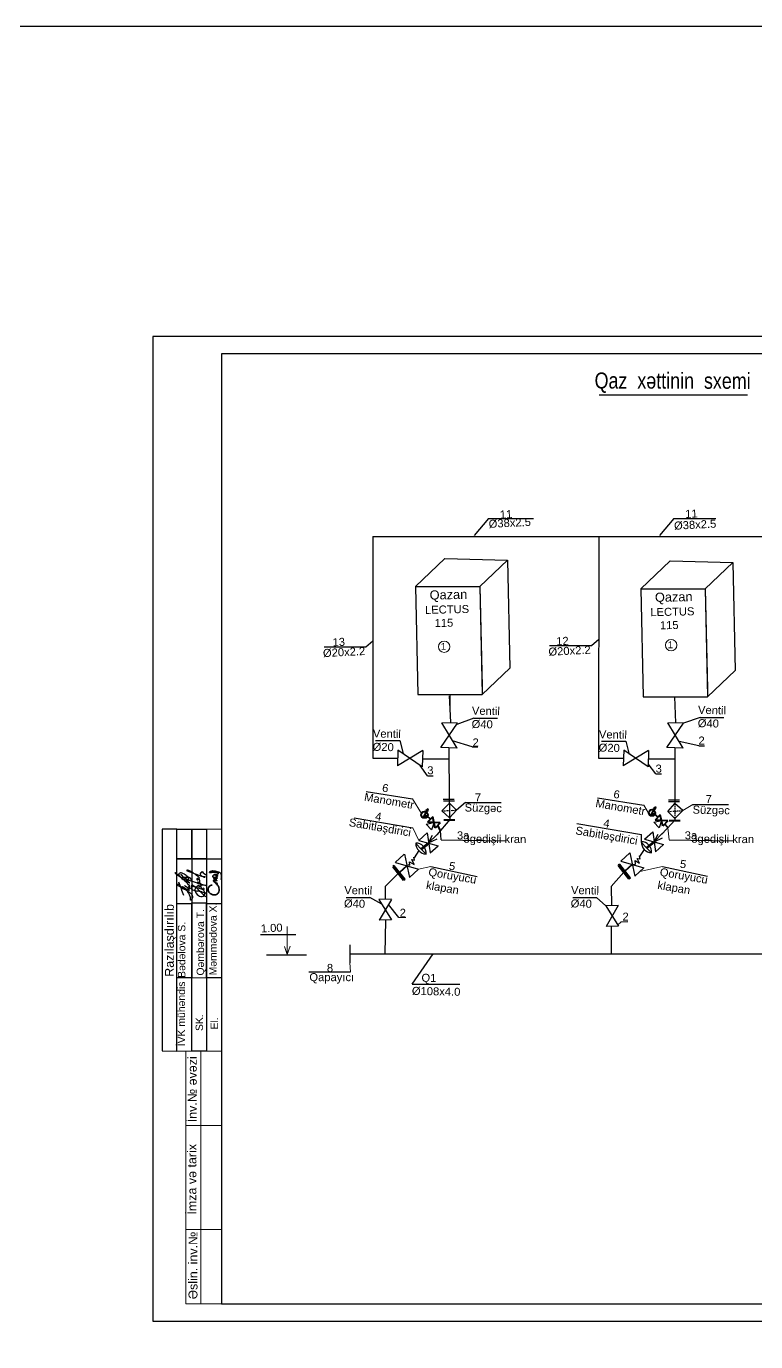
# Model space of a CAD drawing. Header units: metres. Extents: x -96840 to 456644, y -322681 to -32152.
# Drawn here: x 149342 to 181232, y -188883 to -131367 of the extents above; entities that cross this region are included whole.
import ezdxf

# ---------------------------------------------------------------- set-up
doc = ezdxf.new("R2010")
doc.units = ezdxf.units.M
doc.header["$LTSCALE"] = 0.5
doc.linetypes.add('DUZ', pattern=[0])
doc.layers.add('radiator', color=82, linetype='Continuous')
doc.layers.add('ramka', color=7, linetype='Continuous')
doc.styles.add('300', font='arial.ttf', dxfattribs={"height": 300})
doc.styles.get("Standard").update_dxf_attribs({"font": 'arial.ttf', "height": 1})

# ---------------------------------------------------------------- blocks, each defined once
blk = doc.blocks.new('tarana')
at = {"lineweight": 30, "ltscale": 0.3}
for points, knots in [([(-47621, -37498), (-47587, -37462), (-47535, -37404), (-47468, -37359), (-47444, -37307), (-47483, -37293), (-47516, -37355), (-47575, -37476), (-47674, -37628), (-47768, -37765), (-47845, -37826), (-47925, -37827), (-47979, -37821), (-48037, -37746), (-47976, -37764), (-47906, -37761), (-47774, -37683), (-47658, -37655), (-47500, -37418), (-47572, -37541), (-47617, -37606), (-47643, -37668), (-47678, -37747), (-47569, -37643), (-47543, -37617), (-47471, -37501), (-47556, -37640), (-47588, -37697), (-47595, -37743), (-47598, -37763)], [0, 0, 0, 0, 145.360193, 229.231488, 257.974899, 279.911729, 323.242951, 432.18111, 719.674042, 845.143992, 933.045924, 1001.919496, 1069.952176, 1128.733662, 1143.082862, 1229.058961, 1352.501096, 1563.807845, 1715.60583, 1780.419413, 1865.70666, 1979.306824, 1998.264103, 2080.824941, 2196.093147, 2246.799798, 2358.375496, 2434.005019, 2492.647432, 2492.647432, 2492.647432, 2492.647432]), ([(-47853, -37516), (-47771, -37489), (-47610, -37436), (-47451, -37374), (-47372, -37343)], [0, 0, 0, 0, 257.629672, 511.031995, 511.031995, 511.031995, 511.031995]), ([(-47530, -37713), (-47525, -37710), (-47516, -37705), (-47530, -37682), (-47554, -37711), (-47534, -37743), (-47461, -37690), (-47373, -37607), (-47239, -37466), (-47121, -37317), (-47072, -37254), (-47034, -37199), (-47095, -37252), (-47127, -37316), (-47257, -37464), (-47349, -37599), (-47387, -37691), (-47407, -37753), (-47306, -37589), (-47229, -37551), (-47152, -37464), (-47090, -37403), (-47190, -37498), (-47220, -37551), (-47258, -37619), (-47304, -37707), (-47251, -37703), (-47211, -37678), (-47139, -37618), (-47081, -37520), (-47040, -37424), (-47054, -37353), (-47095, -37333), (-47155, -37346), (-47224, -37425), (-47196, -37537), (-47205, -37630), (-47195, -37697), (-47220, -37751), (-47279, -37776), (-47324, -37780), (-47350, -37782)], [0, 0, 0, 0, 13.696997, 26.697723, 55.381709, 77.447897, 116.847321, 264.749345, 495.890269, 684.841482, 798.30272, 809.399168, 826.55873, 945.081076, 1128.440309, 1359.788097, 1432.780839, 1445.225461, 1530.531126, 1708.00514, 1855.807987, 1864.762918, 1939.33843, 2043.015222, 2134.501699, 2201.46609, 2223.723828, 2265.331978, 2348.300502, 2497.247698, 2604.613648, 2657.098514, 2689.958322, 2731.985723, 2832.934852, 2962.987718, 3053.022385, 3116.739442, 3162.30232, 3218.25598, 3298.067555, 3298.067555, 3298.067555, 3298.067555])]:
    blk.add_open_spline(points, degree=3, knots=knots, dxfattribs=at)
blk = doc.blocks.new('podpis')
at = {"color": 5, "lineweight": 30}
for points in [[(37931671046.889053, -17208793600.76923, 0.7839183992), (37931670916.428253, -17208793584.19025, 0.0572951334), (37931670852.842461, -17208793747.791489, -0.0684293691), (37931670801.031982, -17208793903.15395), (37931670759.819191, -17208794004.374969, -0.0686073857), (37931670718.6064, -17208794069.109051, -0.3933933747), (37931670640.085472, -17208794050.27737, -0.3810781701), (37931670640.308678, -17208793996.351742), (37931670941.156082, -17208793747.791489, 0.0556672641), (37931671074.214912, -17208793606.553242, 0.3130976681), (37931671086.806892, -17208793562.889488, 0.5077531803), (37931671051.841911, -17208793575.951469), (37931670885.812767, -17208793962.003368, 0.4143036568), (37931670902.220032, -17208794001.890049), (37931670936.44603, -17208793966.711349)], [(37931671284.989288, -17208793451.190781), (37931671010.629128, -17208794070.28624), (37931671045.954651, -17208793881.96814, 0.3422143046), (37931670921.13829, -17208793672.464512, 0.2406783555), (37931670686.813316, -17208793772.508339, 0.2423284283), (37931670652.665398, -17208793945.525551, 0.4142215487), (37931670802.209587, -17208793999.666988, 0.1144839559), (37931670964.706299, -17208793893.73798, 0.0812795827), (37931671007.070282, -17208793833.43087, 0.9914454489), (37931670989.664131, -17208793833.43087, 0.163987907), (37931671019.618729, -17208793903.428059, 0.4722746564), (37931671159.983719, -17208793807.04327, 1.2554904351), (37931671114.764107, -17208793804.19099, 0.2542342789), (37931671158.967743, -17208793872.557289, 0.3485545819), (37931671298.065048, -17208793805.011799, 1.2674173993), (37931671249.145462, -17208793803.836399, 0.1913722117), (37931671292.628952, -17208793868.921532, 0.254028859), (37931671384.316704, -17208793807.899841, 0.1039844409), (37931671632.166496, -17208793474.52224, 1.2274287658), (37931671606.667839, -17208793459.229778), (37931671365.449722, -17208793958.406921), (37931671334.230476, -17208794084.028519, -0.4778653837), (37931671318.220291, -17208794044.021519, -0.0561199609), (37931671419.082764, -17208793921.600391, -0.8882605275), (37931671481.52124, -17208793972.809319, -0.8583758763), (37931671517.54377, -17208794000.814281, 0.1101693713), (37931671386.591881, -17208794138.76622)]]:
    blk.add_lwpolyline(points, format="xyb", dxfattribs=at)

msp = doc.modelspace()

# ---------------------------------------------------------------- linework, layer by layer
at = {"color": 7}
for p, q in [((174391.694, -147473.433), (180875.089, -147473.433)), ((169544.272, -152886.052), (168927.345, -153637.335)), ((169542.941, -152887.824), (171517.488, -152890.508)), ((177649.062, -152886.052), (177032.134, -153637.335)), ((177647.731, -152887.824), (179494.968, -152890.335)), ((174047.99, -158444.339), (174369.063, -158165.192)), ((162361.307, -158504.372), (164192.976, -158504.372)), ((164188.656, -158503.159), (164488.712, -158243.024)), ((172220.641, -158445.552), (174052.309, -158445.552)), ((178798.472, -161587.909), (178073.819, -161837.783)), ((178798.472, -161587.909), (179835.517, -161587.909)), ((168911.391, -161623.602), (168158.867, -161893.319)), ((168911.083, -161623.602), (169948.128, -161623.602)), ((164605.759, -162593.877), (165678.029, -162593.877)), ((165675.584, -162591.937), (165822.764, -163164.727)), ((168834.669, -162869.763), (167977.717, -162602.708)), ((174489.526, -162629.191), (175561.795, -162629.191)), ((175559.351, -162627.25), (175706.531, -163200.04)), ((178749.583, -162830.324), (177882.643, -162640.62)), ((168834.669, -162869.763), (169079.462, -162865.945)), ((178748.55, -162830.253), (178997.771, -162830.253)), ((166886.048, -164133.724), (166568.76, -163692.337)), ((176870.185, -164059.745), (176532.485, -163620.74)), ((166888.059, -164133.248), (167137.28, -164133.248)), ((176872.196, -164059.27), (177121.417, -164059.27)), ((164206.411, -164831.472), (166223.276, -165144.921)), ((168538.513, -165305.121), (168156.91, -165636.458)), ((168538.513, -165305.121), (170098.217, -165305.121)), ((174320.478, -165108.679), (176337.343, -165422.128)), ((178479.9, -165397.376), (180039.604, -165397.376)), ((163678.588, -165982.374), (166246.624, -166417.782)), ((167483.652, -166939.531), (167449.655, -166533.939)), ((173405.946, -166223.577), (176246.621, -166705.211)), ((176242.557, -167024.915), (176246.477, -166704.773)), ((167483.971, -166939.749), (170317.638, -166988.437)), ((177444.495, -166939.749), (180278.162, -166988.437)), ((156576.751, -167769.081), (156576.751, -169719.081)), ((157226.751, -167769.081), (157226.751, -169719.081)), ((167029.216, -168109.763), (169060.745, -168538.387)), ((177153.295, -168109), (179126.96, -168522.366)), ((163328.929, -169467.099), (164365.974, -169467.099)), ((164889.561, -169756.132), (164362.355, -169465.091)), ((173243.144, -169467.099), (174280.189, -169467.099)), ((174675.457, -169820.362), (174276.57, -169465.091)), ((165632.193, -170327.508), (165173.547, -169761.479)), ((175354.473, -170518.109), (175649.197, -170513.245)), ((159578.745, -171083.627), (161124.978, -171083.627)), ((159848.947, -171961.649), (161596.892, -171961.649)), ((166206.687, -173255.99), (167124.107, -171923.665)), ((161695.949, -172705.821), (163517.703, -172705.821)), ((166206.687, -173255.99), (168297.767, -173255.99))]:
    msp.add_line(p, q, dxfattribs=at)
at = {"color": 7, "lineweight": 30}
for p, q in [((164487.944, -153670.542), (208732.543, -153670.542)), ((164487.944, -153670.542), (164489.572, -163363.092)), ((174371.21, -153685.574), (174366.571, -163363.092)), ((166358.834, -155859.329), (167639.003, -154636.408)), ((167639.003, -154636.408), (170376.292, -154710.866)), ((169175, -155858.437), (170376.292, -154710.866)), ((170376.292, -154710.866), (170478.192, -159437.943)), ((176209.442, -155959.322), (177489.611, -154736.401)), ((177489.611, -154736.401), (180226.9, -154810.859)), ((179025.609, -155958.43), (180226.9, -154810.859)), ((180226.9, -154810.859), (180328.8, -159537.936)), ((166358.834, -155859.329), (169175, -155858.437)), ((166358.834, -155859.329), (166460.843, -160586.407)), ((169175, -155858.437), (169276.9, -160239.705)), ((169175, -155858.437), (169277.01, -160585.515)), ((176209.442, -155959.322), (179025.609, -155958.43)), ((176209.442, -155959.322), (176311.452, -160686.4)), ((179025.609, -155958.43), (179127.509, -160339.698)), ((179025.609, -155958.43), (179127.618, -160685.508)), ((169276.9, -160585.515), (170478.192, -159437.943)), ((179127.509, -160685.508), (180328.8, -159537.936)), ((166460.734, -160586.407), (169276.9, -160585.515)), ((167827.911, -160648.718), (167882.645, -161791.167)), ((176311.342, -160686.4), (179127.509, -160685.508)), ((177675.513, -160685.954), (177730.247, -161828.402)), ((167822.139, -162917.174), (167822.139, -163393.812)), ((177699.138, -162917.174), (177699.138, -163393.812)), ((164489.572, -163363.092), (165574.292, -163362.703)), ((166663.063, -163393.812), (167822.139, -163393.812)), ((174366.571, -163363.092), (175451.291, -163362.703)), ((176540.062, -163393.812), (177699.138, -163393.812)), ((166619.623, -167365.699), (166369.473, -167098.939)), ((166619.623, -167365.699), (166820.318, -167567.443)), ((176477.281, -167309.262), (176227.131, -167042.502)), ((176477.281, -167309.262), (176677.976, -167511.006)), ((165869.837, -167561.978), (165475.687, -167931.092)), ((165477.753, -167933.298), (166487.095, -168221.101)), ((165870.409, -167562.587), (166091.45, -168588.619)), ((166113.838, -168052.133), (166099.265, -167901.715)), ((166099.265, -167901.715), (166292.881, -168018.561)), ((166292.881, -168018.561), (166196.088, -167804.553)), ((166196.088, -167804.553), (166314.898, -167831.142)), ((166316.692, -167833.058), (166290.051, -167699.399)), ((175727.496, -167505.54), (175333.345, -167874.655)), ((175335.411, -167876.861), (176344.753, -168164.664)), ((175728.067, -167506.15), (175949.108, -168532.182)), ((175971.497, -167995.696), (175956.923, -167845.278)), ((175956.923, -167845.278), (176150.539, -167962.124)), ((176150.539, -167962.124), (176053.746, -167748.116)), ((176053.746, -167748.116), (176172.556, -167774.705)), ((176174.35, -167776.62), (176147.709, -167642.962)), ((165981.198, -168076.85), (166029.032, -168016.9)), ((166029.032, -168016.9), (166113.838, -168052.133)), ((166487.095, -168221.101), (166092.944, -168590.215)), ((175839.65, -168024.1), (175971.497, -167995.696)), ((176344.753, -168164.664), (175950.603, -168533.778)), ((165301.904, -169539.511), (164761.96, -169547.318)), ((164762.004, -169550.34), (165314.959, -170442.439)), ((165301.916, -169540.346), (164774.983, -170448.059)), ((175215.401, -169812.556), (174675.457, -169820.362)), ((174675.501, -169823.385), (175228.456, -170715.484)), ((175215.413, -169813.391), (174688.48, -170721.104)), ((165314.959, -170442.439), (164775.015, -170450.246)), ((175228.456, -170715.484), (174688.512, -170723.291))]:
    msp.add_line(p, q, dxfattribs=at)
at = {"color": 7, "lineweight": 18}
for p, q in [((166460.843, -160586.407), (167868.817, -160585.961)), ((167868.817, -160585.961), (167868.817, -161118.22)), ((166621.354, -165787.295), (166224.657, -165145.499)), ((176575.557, -165821.759), (176338.724, -165422.706)), ((157226.751, -166469.081), (157876.751, -166469.081)), ((177389.489, -166406.612), (177446.521, -166939.468)), ((167029.216, -168109.763), (166487.095, -168221.101)), ((177153.295, -168109), (176161.104, -168330.124)), ((165632.193, -170327.508), (165941.923, -170327.508)), ((175354.473, -170518.109), (175196.936, -170664.632)), ((163517.703, -172705.821), (163480.872, -172313.638)), ((156576.751, -172969.081), (157226.751, -172969.081)), ((156316.751, -176183.513), (155926.751, -176183.513))]:
    msp.add_line(p, q, dxfattribs=at)
at = {"color": 7, "linetype": 'Continuous', "lineweight": 30, "ltscale": 0.5}
for p, q in [((167465.816, -162907.445), (168196.82, -161837.783)), ((168178.462, -162926.902), (167509.675, -161819.021)), ((168196.82, -161837.783), (167509.675, -161819.021)), ((177342.815, -162907.445), (178073.819, -161837.783)), ((178055.46, -162926.902), (177386.674, -161819.021)), ((178073.819, -161837.783), (177386.674, -161819.021)), ((165583.673, -163019.131), (165564.911, -163706.276)), ((166672.792, -163037.49), (165564.911, -163706.276)), ((166653.334, -163750.135), (165583.673, -163019.131)), ((166672.792, -163037.49), (166653.334, -163750.135)), ((168178.462, -162926.902), (167465.816, -162907.445)), ((175460.672, -163019.131), (175441.91, -163706.276)), ((176549.791, -163037.49), (175441.91, -163706.276)), ((176530.333, -163750.135), (175460.672, -163019.131)), ((176549.791, -163037.49), (176530.333, -163750.135)), ((178055.46, -162926.902), (177342.815, -162907.445)), ((167822.139, -163393.812), (167850.592, -165982.872)), ((177699.138, -163393.812), (177702.554, -165428.817)), ((177701.793, -165453.148), (177701.793, -165503.334)), ((177701.793, -165532.988), (177701.793, -165583.173)), ((177701.793, -165614.349), (177701.793, -165664.535)), ((167852.876, -166046.624), (167293.227, -166722.991)), ((177702.609, -166071.766), (177545.55, -166237.625)), ((177701.793, -165701.24), (177701.793, -165751.426)), ((177701.793, -165776.702), (177701.793, -165826.887)), ((177701.793, -165860.178), (177701.793, -165910.363)), ((177701.793, -165948.686), (177701.793, -165998.871)), ((166506.294, -166960.421), (166870.694, -166639.026)), ((166870.694, -166639.026), (166992.76, -167514.146)), ((166931.727, -167076.586), (167305.762, -166707.841)), ((166931.727, -167076.586), (167104.236, -166740.594)), ((176363.953, -166903.984), (176728.352, -166582.589)), ((176728.352, -166582.589), (176850.418, -167457.709)), ((176789.385, -167020.149), (177163.42, -166651.404)), ((176789.385, -167020.149), (176961.895, -166684.157)), ((177128.464, -166685.866), (177545.55, -166237.625)), ((166506.294, -166960.421), (167348.464, -167200.42)), ((166582.237, -167325.83), (166904.169, -167073.806)), ((166619.623, -167365.699), (166936.208, -167108.713)), ((166931.727, -167076.586), (167299.278, -166900.479)), ((166992.76, -167514.146), (167348.464, -167200.42)), ((176359.362, -167354.286), (176151.686, -167662.917)), ((176363.953, -166903.984), (177206.122, -167143.983)), ((176439.895, -167269.393), (176761.828, -167017.369)), ((176477.281, -167309.262), (176793.866, -167052.276)), ((176789.385, -167020.149), (177156.936, -166844.042)), ((176850.418, -167457.709), (177206.122, -167143.983)), ((166501.704, -167410.723), (166294.028, -167719.354)), ((165605.261, -168409.226), (165031.932, -168984.808)), ((175463.165, -168349.999), (174908.931, -168984.808)), ((165031.932, -168984.808), (165030.494, -169543.435)), ((174908.931, -168984.808), (174920.96, -169816.813)), ((165044.987, -170446.342), (165016.094, -171923.233)), ((174908.931, -170732.523), (174908.931, -171923.665)), ((163480.872, -171533.692), (163480.872, -172313.638)), ((163480.872, -171923.665), (168971.248, -171923.665)), ((168971.248, -171923.665), (189620.157, -171923.665))]:
    msp.add_line(p, q, dxfattribs=at)
at = {"color": 7, "linetype": 'DUZ', "lineweight": 18, "ltscale": 0.4}
for p, q in [((178479.9, -165397.376), (178043.128, -165661.6)), ((166755.848, -165845.427), (166806.078, -165923.83)), ((166755.848, -165845.427), (166872.534, -165889.191)), ((166806.078, -165923.83), (166782.531, -165903.513)), ((166806.078, -165923.83), (166796.969, -165892.224)), ((166872.534, -165889.191), (166810.777, -165882.303)), ((166872.534, -165889.191), (166831.462, -165856.714)), ((176700.193, -165757.341), (176750.423, -165835.745)), ((176700.193, -165757.341), (176816.879, -165801.105)), ((176750.423, -165835.745), (176721.267, -165808.966)), ((176750.423, -165835.745), (176737.632, -165800.246)), ((176816.879, -165801.105), (176755.121, -165794.217)), ((176816.879, -165801.105), (176775.807, -165768.628)), ((166246.624, -166417.782), (166506.294, -166960.421)), ((160748.495, -171957.88), (160748.495, -170728.942)), ((160748.495, -171957.88), (160629.43, -171600.984)), ((160748.495, -171957.88), (160877.762, -171586.097))]:
    msp.add_line(p, q, dxfattribs=at)
at = {"lineweight": 30}
for p, q in [((166830.213, -166252.908), (167166.32, -166180.537)), ((167167.401, -166178.576), (167060.006, -166498.727)), ((176777.161, -166165.394), (177113.267, -166093.023)), ((176777.607, -166164.998), (177006.619, -166412.007)), ((177114.349, -166091.062), (177006.954, -166411.213)), ((166830.66, -166252.512), (167059.672, -166499.521))]:
    msp.add_line(p, q, dxfattribs=at)
at = {"color": 7, "linetype": 'DUZ', "lineweight": 30, "ltscale": 0.4}
for p, q in [((167852.876, -165982.401), (167852.876, -166046.624)), ((177702.609, -166007.543), (177702.609, -166071.766))]:
    msp.add_line(p, q, dxfattribs=at)
at = {"color": 7, "lineweight": 25}
msp.add_line((155926.751, -167769.081), (157876.751, -167769.081), dxfattribs=at)
at = {"color": 7}
for points in [[(216376.751, -144933.513), (154876.751, -144933.513), (154876.751, -187983.513), (216376.751, -187983.513)], [(155926.751, -166469.081), (155276.751, -166468.413), (155276.751, -176167.787), (155926.751, -176183.513)], [(156576.751, -167769.081), (155926.751, -167769.081), (155926.751, -166469.081), (156576.751, -166469.081)], [(157226.751, -167769.081), (156576.751, -167769.081), (156576.751, -166469.081), (157226.751, -166469.081)], [(156576.751, -172969.081), (155926.751, -172969.081), (155926.751, -169719.081), (156576.751, -169719.081)], [(157226.751, -176183.513), (156576.751, -176183.513), (156576.751, -169691.897), (157226.751, -169691.897)], [(157876.751, -172969.081), (157226.751, -172969.081), (157226.751, -169719.081), (157876.751, -169719.081)]]:
    msp.add_lwpolyline(points, close=True, dxfattribs=at)
at = {"color": 7, "lineweight": 30}
msp.add_lwpolyline([(215626.751, -145683.513), (157876.751, -145683.513), (157876.751, -187233.513), (187876.751, -187233.513), (215626.751, -187233.513), (215626.751, -178983.513)], close=True, dxfattribs=at)
at = {"color": 7, "lineweight": 15}
for points in [[(156966.751, -179433.513), (156316.751, -179433.513), (156316.751, -176183.513), (156966.751, -176183.513)], [(157876.751, -179433.513), (156966.751, -179433.513), (156966.751, -176183.513), (157876.751, -176183.513)], [(156966.751, -179433.513), (156316.751, -179433.513), (156316.751, -183983.513), (156966.751, -183983.513)], [(156966.751, -183983.513), (157876.751, -183983.513), (157876.751, -179433.513), (156966.751, -179433.513)]]:
    msp.add_lwpolyline(points, close=True, dxfattribs=at)
at = {"lineweight": 15}
for points in [[(156966.751, -183983.513), (156316.751, -183983.513), (156316.751, -187233.513), (156966.751, -187233.513)], [(157876.751, -183983.513), (156966.751, -183983.513), (156966.751, -187233.513), (157876.751, -187233.513)]]:
    msp.add_lwpolyline(points, close=True, dxfattribs=at)
for centre in [(167613.259, -158494.807), (177532.464, -158426.199)]:
    msp.add_circle(centre, 250.072, dxfattribs=at)
at = {"color": 7, "lineweight": 30}
for centre, radius, start, end in [((166379.476, -167524.27), 442.951, 354.40664451, 91.37555358), ((166866.03, -167072.277), 497.272, 181.05657653, 264.72562156), ((176237.134, -167467.832), 442.951, 354.40664451, 91.37555358), ((176723.688, -167015.84), 497.272, 181.05657653, 264.72562156)]:
    msp.add_arc(centre, radius, start, end, dxfattribs=at)
at = {"color": 7, "lineweight": 35}
msp.add_open_spline([(157466.136, -168926.589), (157419.753, -168922.679), (157291.807, -168961.353), (157264.029, -169254.185), (157553.262, -169387.187), (157776.201, -169279.42), (157774.691, -169062.37), (157724.149, -168918.885), (157540.021, -168761.461), (157822.513, -168920.804), (157344.481, -168660.29), (157828.155, -168770.365), (157388.341, -168571.304), (157802.87, -168694.34), (157559.152, -168366.741), (157430.931, -168650.5), (157882.172, -168504.909), (157402.726, -168459.875), (157898.016, -168439.993), (157524.052, -168237.127), (157186.045, -168441.505), (157922.47, -168228.926), (157882.426, -168547.043), (157866.361, -168674.662)], degree=3, knots=[973.696750816, 973.696750816, 973.696750816, 973.696750816, 1107.4353642, 1374.338916019, 1618.232684288, 1789.36819579, 2014.534887526, 2143.618904325, 2283.484486377, 2384.370140155, 2610.370294203, 2772.756819415, 2960.483803826, 3117.45737544, 3329.529198814, 3441.733453443, 3667.022933459, 3843.812483171, 4035.384851519, 4303.061523312, 4470.770191999, 4946.8479768, 5265.785038258, 5265.785038258, 5265.785038258, 5265.785038258], dxfattribs=at)
at = {"layer": 'Defpoints', "color": 3, "linetype": 'DUZ', "lineweight": 25, "ltscale": 0.4}
msp.add_lwpolyline([(-96839.735, -131366.502), (325179.882, -131366.502), (325179.882, -221270.585), (-96839.735, -221270.585)], close=True, dxfattribs=at)
at = {"layer": 'radiator', "color": 7, "linetype": 'Continuous', "lineweight": 40, "ltscale": 0.5}
for p, q in [((166903.098, -165578.514), (166672.877, -165989.9)), ((166903.098, -165578.514), (166796.906, -165673.444)), ((166903.098, -165578.514), (166869.245, -165719.414)), ((176850.045, -165491), (176619.825, -165902.386)), ((176850.045, -165491), (176743.854, -165585.93)), ((176850.045, -165491), (176816.193, -165631.9)), ((167009.029, -166036.346), (166868.095, -165902.266)), ((167110.252, -165929.949), (166890.215, -166161.233)), ((167442.91, -166194.236), (166890.215, -166161.233)), ((167222.388, -166431.125), (167110.252, -165929.949)), ((167442.91, -166194.236), (167222.388, -166431.125)), ((176955.977, -165948.832), (176822.495, -165821.842)), ((177057.199, -165842.435), (176837.163, -166073.719)), ((177389.858, -166106.722), (176837.163, -166073.719)), ((177169.336, -166343.611), (177057.199, -165842.435)), ((177389.858, -166106.722), (177169.336, -166343.611)), ((167449.655, -166533.939), (167332.649, -166312.681)), ((177392.951, -166402.863), (177257.742, -166248.643)), ((165414.618, -168060.94), (165361.864, -168102.025)), ((165361.864, -168102.025), (165836.526, -168701.113)), ((165414.618, -168060.94), (165888.933, -168659.591)), ((165981.198, -168076.85), (165653.582, -168362.546)), ((175271.761, -168003.528), (175214.729, -168043.169)), ((175219.523, -168045.588), (175691.461, -168643.987)), ((175272.276, -168004.503), (175746.591, -168603.154)), ((175838.856, -168020.413), (175511.241, -168306.109)), ((165888.933, -168659.591), (165836.526, -168701.113)), ((175746.581, -168603.182), (175691.471, -168643.983))]:
    msp.add_line(p, q, dxfattribs=at)
for centre in [(176699.049, -165753.209), (166752.102, -165840.723)]:
    msp.add_circle(centre, 141.242, dxfattribs=at)
at = {"layer": 'ramka', "color": 7, "linetype": 'DUZ', "lineweight": 30, "ltscale": 0.4}
for p, q in [((167505.977, -165671.943), (167840.522, -165340.183)), ((167571.832, -165163.977), (168053.396, -165163.977)), ((167576.655, -165235.745), (168058.219, -165235.745)), ((168156.91, -165636.458), (167842.908, -165338.992)), ((167850.963, -165980.689), (168156.91, -165636.458)), ((168089.222, -165639.863), (168155.11, -165636.363)), ((177392.195, -165697.085), (177699.138, -165355.354)), ((177421.565, -165189.119), (177903.129, -165189.119)), ((177426.388, -165260.887), (177907.952, -165260.887)), ((178043.128, -165661.6), (177700.493, -165353.845)), ((167850.963, -165980.689), (167505.977, -165671.943)), ((167507.181, -165673.02), (167573.069, -165669.521)), ((167592.995, -166076.56), (168074.559, -166076.56)), ((167593.894, -166046.624), (168075.459, -166046.624)), ((167602.104, -165667.978), (167667.992, -165664.479)), ((167716.482, -165660.214), (167782.37, -165656.714)), ((167812.609, -165656.249), (167878.497, -165652.749)), ((167912.639, -165650.936), (167978.527, -165647.436)), ((167992.434, -165650.199), (168058.322, -165646.699)), ((177703.448, -166004.982), (177392.195, -165697.085)), ((177393.398, -165698.162), (177459.286, -165694.662)), ((177442.727, -166101.701), (177924.292, -166101.701)), ((177443.627, -166071.766), (177925.191, -166071.766)), ((177488.321, -165693.12), (177554.21, -165689.62)), ((177602.699, -165685.355), (177668.588, -165681.856)), ((177698.826, -165681.39), (177764.714, -165677.891)), ((177702.609, -166005.83), (178043.128, -165661.6)), ((177798.856, -165676.077), (177864.744, -165672.578)), ((177884.253, -165670.244), (177950.141, -165666.744)), ((177971.843, -165664.408), (178037.731, -165660.909))]:
    msp.add_line(p, q, dxfattribs=at)

# ---------------------------------------------------------------- block references
at = {"color": 0, "lineweight": 35, "xscale": 1.230281780719943, "yscale": 1.230281780719943, "zscale": 1.230281780719943, "rotation": 90.00000000017224}
msp.add_blockref('tarana', (110068.285, -110503.186), dxfattribs=at)
at = {"lineweight": 25, "xscale": 1.224531655131539, "yscale": 1.224533904242399, "zscale": 1.224533904240419, "rotation": 96.08047014654667}
msp.add_blockref('podpis', (-16033974560.473, -48419520458.876), dxfattribs=at)

# ---------------------------------------------------------------- texts
at = {"linetype": 'Continuous', "insert": (177600.865, -146957.667), "char_height": 700, "width": 8789.66478, "attachment_point": 5, "rotation": 359.85745374}
msp.add_mtext('\\pxqc;{\\fArial|b0|i0|c0|p34;\\W0.8;\\C0;Qaz  x\\fArial|b0|i0|c238|p34;ə\\fArial|b0|i0|c0|p34;ttinin  sxemi}', dxfattribs=at)
at = {"color": 7, "attachment_point": 4}
for s, insert, char_height, width, rotation in [('%%C{\\fArial|b0|i0|c238|p34;38}x2.{\\fArial|b0|i0|c238|p34;5}', (169558.276, -153132.559), 350, 10118.05232, 2.90308885), ('{\\fArial|b0|i0|c238|p34;11}', (170045.082, -152718.24), 350, 10118.05232, 2.90308885), ('%%C{\\fArial|b0|i0|c238|p34;38}x2.{\\fArial|b0|i0|c238|p34;5}', (177663.066, -153210.254), 350, 10118.05232, 2.90308885), ('{\\fArial|b0|i0|c238|p34;11}', (178150.755, -152691.399), 350, 10118.05232, 2.90308885), ('{\\fArial|b0|i0|c0|p34;Qazan}', (166976.672, -156290.12), 400, 10118.05232, 1.24369121), ('{\\fArial|b0|i0|c0|p34;Qazan}', (176827.281, -156390.113), 400, 10118.05232, 1.24369121), ('{\\fArial|b0|i0|c238|p34;LECTUS \\P   115}', (166780.57, -157179.239), 350, 10118.05232, 1.24369121), ('{\\fArial|b0|i0|c238|p34;LECTUS \\P   115}', (176631.178, -157279.232), 350, 10118.05232, 1.24369121), ('{\\fArial|b0|i0|c238|p34;13}', (162731.497, -158305.492), 350, 10118.05232, 2.90308885), ('{\\fArial|b0|i0|c238|p34;12}', (172511.358, -158258.585), 350, 10118.05232, 2.90308885), ('{\\fArial|b0|i0|c0|p34;%%C20x2.\\fArial|b0|i0|c238|p34;2}', (162312.191, -158781.181), 350, 10118.05232, 2.90308885), ('{\\fArial|b0|i0|c0|p34;%%C20x2.\\fArial|b0|i0|c238|p34;2}', (172171.525, -158722.361), 350, 10118.05232, 2.90308885), ('{\\fArial|b0|i0|c238|p34;Ventil\\P%%C40}', (168819.142, -161586.999), 350, 10118.05232, 358.82834927), ('{\\fArial|b0|i0|c238|p34;Ventil\\P%%C40}', (178706.531, -161551.306), 350, 10118.05232, 358.82834927), ('{\\fArial|b0|i0|c238|p34;Ventil\\P%%C\\fArial|b0|i0|c0|p34;20}', (164489.57, -162583.395), 350, 10118.05232, 358.82834927), ('{\\fArial|b0|i0|c238|p34;Ventil\\P%%C\\fArial|b0|i0|c0|p34;20}', (174373.337, -162618.709), 350, 10118.05232, 358.82834927), ('{\\fArial|b0|i0|c238|p34;2}', (168853.281, -162680.481), 350, 10118.05232, 0.48965547), ('{\\fArial|b0|i0|c238|p34;2}', (178732.722, -162597.427), 350, 10118.05232, 0.48965547), ('{\\fArial|b0|i0|c238|p34;3}', (166872.23, -163900.423), 350, 10118.05232, 0.48965547), ('{\\fArial|b0|i0|c238|p34;3}', (176856.367, -163826.444), 350, 10118.05232, 0.48965547), ('{\\fArial|b0|i0|c238|p34;7}', (168956.121, -165082.3), 350, 10243.89162, 0.48965547), ('{\\fArial|b0|i0|c238|p34;6}', (175022.206, -164931.043), 350, 10118.05232, 351.03737846), ('{\\fArial|b0|i0|c238|p34;7}', (179044.7, -165155.833), 350, 10118.05232, 0.48965547), ('{\\fArial|b0|i0|c238|p34;\\H1.75x;Süzgəc}', (168505.514, -165575.574), 200, 10118.05232, 358.82834927), ('{\\fArial|b0|i0|c0|p34;Manometr}', (174237.631, -165327.771), 350, 10118.05232, 350.2736711), ('{\\fArial|b0|i0|c238|p34;\\H1.75x;Süzgəc}', (178472.627, -165670.327), 200, 10118.05232, 358.82834927), ('{\\fArial|b0|i0|c238|p34;Sabitləşdirici}', (163444.06, -166213.731), 350, 10118.05232, 350.2736711), ('{\\fArial|b0|i0|c238|p34;4}', (164603.833, -165898.802), 350, 10118.05232, 351.03737846), ('{\\fArial|b0|i0|c238|p34;4}', (174579.96, -166200.335), 350, 10118.05232, 351.03737846), ('{\\fArial|b0|i0|c238|p34;3\\fArial|b0|i0|c0|p34;a}', (168169.629, -166744.794), 350, 10118.05232, 0.48965547), ('{\\fArial|b0|i0|c0|p34;                                     \\fArial|b0|i0|c238|p34;3gedişli\\fArial|b0|i0|c0|p34; kran\\fArial|b0|i0|c238|p34; \\fArial|b0|i0|c0|p34;                   }', (167505.205, -166935.685), 350, 4041.24538, 359.57761468), ('{\\fArial|b0|i0|c238|p34;Sabitləşdirici}', (173354.875, -166572.605), 350, 10118.05232, 350.2736711), ('{\\fArial|b0|i0|c238|p34;3\\fArial|b0|i0|c0|p34;a}', (178130.153, -166744.794), 350, 10118.05232, 0.48965547), ('{\\fArial|b0|i0|c0|p34;                                     \\fArial|b0|i0|c238|p34;3gedişli\\fArial|b0|i0|c0|p34; kran\\fArial|b0|i0|c238|p34; \\fArial|b0|i0|c0|p34;                   }', (177465.729, -166935.685), 350, 4041.24538, 359.57761468), ('{\\fArial|b0|i0|c238|p34;5}', (167828.297, -168068.638), 350, 10118.05232, 351.03737846), ('{\\fArial|b0|i0|c238|p34;5}', (177925.958, -167980.028), 350, 10118.05232, 351.03737846), ('{\\fArial|b0|i0|c0|p34;\\H1.75x;Q\\fArial|b0|i0|c238|p34;oruyucu\\Pklapan }', (166873.09, -168670.602), 200, 10118.05232, 350.2736711), ('{\\fArial|b0|i0|c0|p34;\\H1.75x;Q\\fArial|b0|i0|c238|p34;oruyucu \\fArial|b0|i0|c0|p34;\\P\\fArial|b0|i0|c238|p34;klapan}', (176989.745, -168670.526), 200, 10118.05232, 350.2736711), ('{\\fArial|b0|i0|c238|p34;Ventil\\P%%C40}', (163236.988, -169430.496), 350, 10118.05232, 358.82834927), ('{\\fArial|b0|i0|c238|p34;Ventil\\P%%C40}', (173151.203, -169430.496), 350, 10118.05232, 358.82834927), ('{\\fArial|b0|i0|c238|p34;2}', (165667.909, -170129.037), 350, 10118.05232, 0.48965547), ('{\\fArial|b0|i0|c238|p34;2}', (175407.972, -170297.711), 350, 10118.05232, 0.48965547), ('{\\fArial|b0|i0|c238|p34;1.00}', (159595.977, -170819.51), 350, 10118.05232, 2.90308885), ('{\\fArial|b0|i0|c238|p34;8}', (162484.792, -172542.555), 350, 10118.05232, 0.48965547), ('{\\fArial|b0|i0|c0|p34;\\H1.75x;   Q1\\P\\fArial|b0|i0|c238|p34;%%C108x4.0}', (166206.687, -173255.99), 200, 10118.05232, 358.82834927)]:
    msp.add_mtext(s, dxfattribs=dict(at, insert=insert, char_height=char_height, width=width, rotation=rotation))
at = {"color": 7, "char_height": 300, "attachment_point": 5, "style": '300'}
for insert in [(167585.505, -158479.679), (177504.711, -158411.071)]:
    msp.add_mtext('1', dxfattribs=dict(at, insert=insert))
at = {"char_height": 350, "width": 10118.05232, "attachment_point": 4}
for s, insert, rotation in [('{\\fArial|b0|i0|c238|p34;6}', (164908.139, -164653.836), 351.03737846), ('{\\fArial|b0|i0|c0|p34;Manometr}', (164123.564, -165050.563), 350.2736711)]:
    msp.add_mtext(s, dxfattribs=dict(at, insert=insert, rotation=rotation))
at = {"color": 7, "lineweight": 25, "rotation": 90}
for s, insert, char_height, width, attachment_point in [('{\\fArial|b0|i0|c238|p34;Razılaşdırılıb}', (155656.021, -171336.623), 390, 9750, 5), ('{\\fArial|b0|i0|c238|p34;Qəmbərova T.}', (156789.53, -172871.565), 325, 4431.51847, 1), ('{\\fArial|b0|i0|c238|p34;Məmmədova X.}', (157340.662, -172863.988), 325, 4431.51847, 1), ('{\\fArial|b0|i0|c238|p34; Bədəlova S.}', (155970.758, -173099.952), 325, 4431.51847, 1), ('{\\fArial|b0|i0|c238|p34;İVK mühəndis}', (155957.368, -175963.01), 325, 3129.54584, 1), ('{\\fArial|b0|i0|c238|p34;SK.}', (156743.207, -175296.348), 325, 3129.54584, 1), ('{\\fArial|b0|i0|c238|p34;El.}', (157399.851, -175228.898), 325, 3129.54584, 1)]:
    msp.add_mtext(s, dxfattribs=dict(at, insert=insert, char_height=char_height, width=width, attachment_point=attachment_point))
at = {"color": 7, "insert": (161718.873, -172996.201), "char_height": 350, "width": 10118.05232, "attachment_point": 4}
msp.add_mtext('{\\fArial|b0|i0|c238|p34;Qapayıcı}', dxfattribs=at)
at = {"color": 7, "lineweight": -3, "char_height": 390, "attachment_point": 1, "rotation": 90}
for s, insert, width in [('{\\fArial|b0|i0|c238|p34;İnv.№ əvəzi}', (156403.315, -179288.841), 5406.49674), ('{\\fArial|b0|i0|c238|p34;İmza və tarix}', (156386.699, -183325.174), 7187.942), ('{\\fArial|b0|i0|c0|p34;Ə\\fArial|b0|i0|c238|p34;slin. inv.№}', (156434.793, -187030.262), 6285.69865)]:
    msp.add_mtext(s, dxfattribs=dict(at, insert=insert, width=width))

doc.saveas('drawing.dxf')
